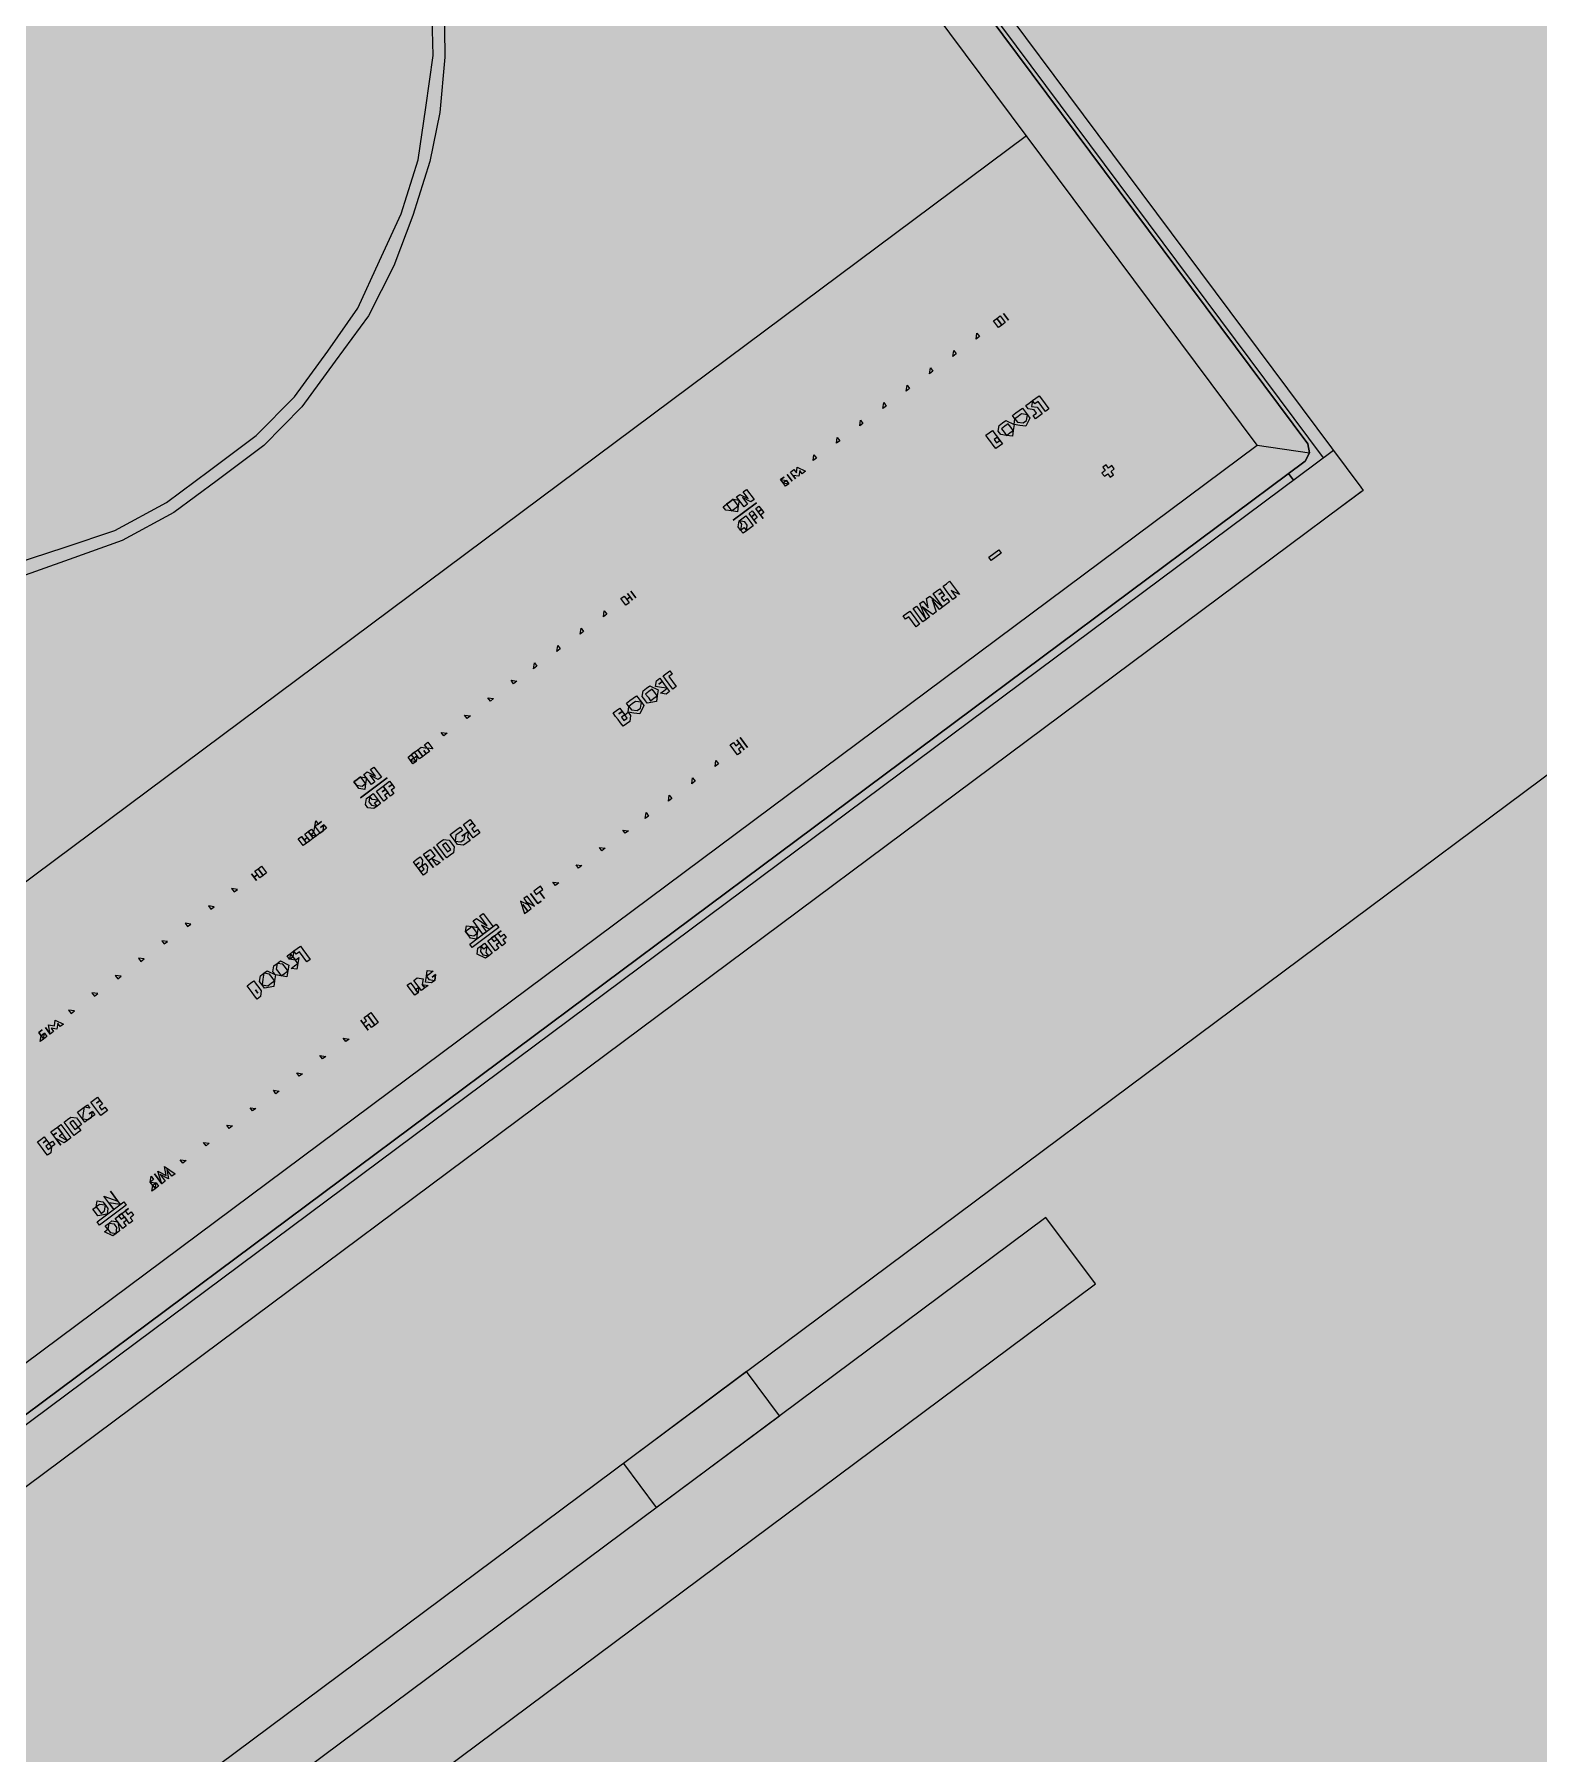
# Model space of a CAD drawing. Header units: metres. Extents: x -466 to 1322, y -1072 to 50.
# Drawn here: x 818.2509 to 818.6146, y -192.7829 to -192.367 of the extents above; entities that cross this region are included whole.
import ezdxf

# ---------------------------------------------------------------- set-up
doc = ezdxf.new("R2010")
doc.units = ezdxf.units.M
doc.layers.add('A - MURO BAJO', color=2, linetype='Continuous', lineweight=0)
doc.layers.add('A-Furn-Ktch', color=122, linetype='Continuous', lineweight=5)
doc.layers.add('Hatch Interior', color=7, linetype='Continuous', lineweight=0, true_color=0xaf6350)

msp = doc.modelspace()

# ---------------------------------------------------------------- hatches: boundary and pattern name
at = {"layer": 'Hatch Interior', "transparency": 33554687}
h = msp.add_hatch(color=256, dxfattribs=at)
h.dxf.hatch_style = 1
h.paths.add_polyline_path([(812.59674, -195.91077), (820.81717, -189.78354), (825.53837, -196.1176), (824.79686, -196.67029), (848.36899, -208.06634), (845.31123, -214.389), (840.99092, -212.29961), (840.68616, -212.92978), (836.45476, -210.88409), (836.75944, -210.25388), (820.73869, -202.48348), (819.79106, -201.21263), (821.39458, -200.01693), (819.33279, -197.25079), (815.6446, -199.99984)])

# ---------------------------------------------------------------- linework, layer by layer
at = {"layer": 'A - MURO BAJO', "ltscale": 0.05}
msp.add_lwpolyline([(821.19467, -190.62466), (816.98314, -193.76379), (816.56481, -193.20255)], dxfattribs=at)
at = {"layer": 'A-Furn-Ktch'}
for points in [[(818.56263, -192.46946), (818.25857, -192.06153)], [(818.26098, -192.05973), (818.57164, -192.47651)], [(818.26076, -192.06615), (818.55882, -192.46604)], [(818.55882, -192.46604), (818.26076, -192.06615)], [(818.54658, -192.46641), (818.25691, -192.07778)], [(818.34667, -192.33254), (818.34904, -192.34579), (818.35001, -192.35884), (818.35017, -192.37249), (818.34893, -192.38594), (818.34648, -192.39777), (818.34243, -192.41081), (818.33777, -192.42304), (818.33172, -192.43506)], [(818.24624, -192.49502), (818.25829, -192.49104), (818.27034, -192.48706), (818.28281, -192.48027), (818.29327, -192.47248), (818.30454, -192.46408), (818.3138, -192.45467), (818.32185, -192.44366), (818.32911, -192.43324), (818.33437, -192.42182), (818.33962, -192.4104), (818.34367, -192.39736), (818.34552, -192.38472), (818.34736, -192.37208), (818.34699, -192.35984)], [(818.4908, -192.39158), (818.20115, -192.60748)], [(818.33172, -192.43506), (818.32366, -192.44608), (818.3156, -192.45709), (818.30634, -192.46649), (818.29507, -192.47489)], [(818.48284, -192.43631), (818.48365, -192.43571)], [(818.48404, -192.43792), (818.48284, -192.43631)], [(818.48365, -192.43571), (818.48445, -192.43511)], [(818.48365, -192.43571), (818.48425, -192.43652)], [(818.48425, -192.43652), (818.48365, -192.43571)], [(818.48485, -192.43732), (818.48425, -192.43652)], [(818.48425, -192.43652), (818.48485, -192.43732)], [(818.48445, -192.43511), (818.48565, -192.43672)], [(818.48646, -192.43612), (818.48526, -192.43451)], [(818.48526, -192.43451), (818.48646, -192.43612)], [(818.47942, -192.44012), (818.47862, -192.44072), (818.47882, -192.43931), (818.47942, -192.44012)], [(818.48485, -192.43732), (818.48404, -192.43792)], [(818.48565, -192.43672), (818.48485, -192.43732)], [(818.47299, -192.44491), (818.47319, -192.44351), (818.47379, -192.44431), (818.47299, -192.44491)], [(818.46736, -192.44911), (818.46756, -192.4477), (818.46816, -192.44851), (818.46736, -192.44911)], [(818.46253, -192.45271), (818.46172, -192.45331), (818.46193, -192.4519), (818.46253, -192.45271)], [(818.45689, -192.45691), (818.45609, -192.45751), (818.45629, -192.4561), (818.45689, -192.45691)], [(818.4882, -192.4586), (818.48981, -192.45741)], [(818.48981, -192.45741), (818.49101, -192.45902), (818.49161, -192.45982)], [(818.49061, -192.45681), (818.49142, -192.45621)], [(818.49121, -192.45761), (818.49061, -192.45681)], [(818.49142, -192.45621), (818.49222, -192.45561)], [(818.49222, -192.45561), (818.49202, -192.45701)], [(818.49202, -192.45701), (818.49342, -192.45721)], [(818.49222, -192.45561), (818.49383, -192.45441)], [(818.49282, -192.45641), (818.49222, -192.45561)], [(818.49363, -192.45581), (818.49282, -192.45641)], [(818.49342, -192.45721), (818.49462, -192.45883)], [(818.49543, -192.45822), (818.49363, -192.45581)], [(818.49383, -192.45441), (818.49443, -192.45521)], [(818.49443, -192.45521), (818.49623, -192.45762)], [(818.45126, -192.46111), (818.45046, -192.46171), (818.45066, -192.4603), (818.45126, -192.46111)], [(818.48418, -192.46161), (818.48498, -192.461)], [(818.48498, -192.461), (818.48579, -192.4604)], [(818.48638, -192.46121), (818.48558, -192.46181)], [(818.48579, -192.4604), (818.48779, -192.46141), (818.48759, -192.46282)], [(818.48759, -192.46282), (818.48698, -192.46201), (818.48638, -192.46121)], [(818.4874, -192.4592), (818.4882, -192.4586)], [(818.488, -192.46001), (818.4874, -192.4592)], [(818.4892, -192.46162), (818.48779, -192.46141), (818.488, -192.46001)], [(818.4888, -192.45941), (818.488, -192.46001)], [(818.488, -192.46001), (818.4886, -192.46081), (818.49, -192.46102)], [(818.4896, -192.45881), (818.4888, -192.45941)], [(818.49161, -192.45982), (818.4906, -192.46182), (818.4892, -192.46162)], [(818.4908, -192.46042), (818.49101, -192.45902), (818.4896, -192.45881)], [(818.49, -192.46102), (818.4908, -192.46042)], [(818.49262, -192.45781), (818.49121, -192.45761)], [(818.49241, -192.45922), (818.49322, -192.45862)], [(818.49301, -192.46003), (818.49241, -192.45922)], [(818.49322, -192.45862), (818.49262, -192.45781)], [(818.49462, -192.45883), (818.49301, -192.46003)], [(818.49623, -192.45762), (818.49543, -192.45822)], [(818.44563, -192.4653), (818.44482, -192.4659), (818.44503, -192.4645), (818.44563, -192.4653)], [(818.48096, -192.464), (818.48176, -192.46341)], [(818.48336, -192.46722), (818.48276, -192.46641), (818.48216, -192.46561), (818.48156, -192.4648), (818.48096, -192.464)], [(818.48176, -192.46341), (818.48257, -192.46281)], [(818.48257, -192.46281), (818.48316, -192.46361)], [(818.48376, -192.46441), (818.48296, -192.46501)], [(818.48296, -192.46501), (818.48356, -192.46582)], [(818.48316, -192.46361), (818.48376, -192.46441)], [(818.48356, -192.46582), (818.48436, -192.46522)], [(818.48376, -192.46441), (818.48436, -192.46522)], [(818.48436, -192.46522), (818.48376, -192.46441)], [(818.48397, -192.46301), (818.48418, -192.46161)], [(818.48597, -192.46402), (818.48457, -192.46381), (818.48397, -192.46301)], [(818.48436, -192.46522), (818.48496, -192.46602)], [(818.48558, -192.46181), (818.48477, -192.46241)], [(818.48477, -192.46241), (818.48537, -192.46321), (818.48597, -192.46402)], [(818.48759, -192.46282), (818.48738, -192.46422), (818.48597, -192.46402)], [(818.48597, -192.46402), (818.48678, -192.46342), (818.48759, -192.46282)], [(818.56504, -192.46766), (817.83446, -193.01222)], [(817.83692, -192.99536), (818.54658, -192.46641)], [(818.43919, -192.4701), (818.4394, -192.4687), (818.44, -192.4695), (818.43919, -192.4701)], [(818.48416, -192.46662), (818.48336, -192.46722)], [(818.48496, -192.46602), (818.48416, -192.46662)], [(818.54658, -192.46641), (818.55922, -192.46825)], [(818.55882, -192.46604), (818.55922, -192.46825), (818.55821, -192.47025)], [(818.55821, -192.47025), (818.55922, -192.46825), (818.55882, -192.46604)], [(818.55821, -192.47025), (817.83728, -193.00761)], [(817.83728, -193.00761), (818.55821, -192.47025)], [(818.43296, -192.47349), (818.43416, -192.4751)], [(818.43416, -192.4751), (818.43296, -192.47349)], [(818.43377, -192.47289), (818.43457, -192.47229)], [(818.43497, -192.4745), (818.43377, -192.47289)], [(818.43577, -192.4739), (818.43437, -192.4737)], [(818.43437, -192.4737), (818.43497, -192.4745)], [(818.43457, -192.47229), (818.43517, -192.4731)], [(818.43517, -192.4731), (818.43538, -192.47169)], [(818.43538, -192.47169), (818.43738, -192.47271)], [(818.43598, -192.4725), (818.43577, -192.4739)], [(818.43658, -192.4733), (818.43598, -192.4725)], [(818.43738, -192.47271), (818.43658, -192.4733)], [(818.50983, -192.47252), (818.50903, -192.47312)], [(818.50903, -192.47312), (818.50963, -192.47392)], [(818.51004, -192.47111), (818.50923, -192.47171)], [(818.50923, -192.47171), (818.50983, -192.47252)], [(818.50963, -192.47392), (818.51043, -192.47333)], [(818.51064, -192.47192), (818.51004, -192.47111)], [(818.51043, -192.47333), (818.51103, -192.47413)], [(818.51144, -192.47132), (818.51064, -192.47192)], [(818.51103, -192.47413), (818.51183, -192.47353)], [(818.51124, -192.47273), (818.51204, -192.47213)], [(818.51183, -192.47353), (818.51124, -192.47273)], [(818.51204, -192.47213), (818.51144, -192.47132)], [(818.55419, -192.47325), (818.55539, -192.47486)], [(818.55539, -192.47486), (818.55419, -192.47325)], [(818.57143, -192.47792), (817.84166, -193.02187)], [(818.29507, -192.47489), (818.28461, -192.48269), (818.27215, -192.48948), (818.25929, -192.49405), (818.24643, -192.49863)], [(818.42231, -192.47768), (818.42311, -192.47708)], [(818.42351, -192.47929), (818.42231, -192.47768)], [(818.42311, -192.47708), (818.42491, -192.47949)], [(818.43216, -192.47409), (818.43135, -192.47469)], [(818.43135, -192.47469), (818.43216, -192.47409)], [(818.43135, -192.47469), (818.43276, -192.4749)], [(818.43195, -192.4755), (818.43135, -192.47469)], [(818.43276, -192.4749), (818.43195, -192.4755)], [(818.43255, -192.4763), (818.43195, -192.4755)], [(818.43195, -192.4755), (818.43335, -192.4757)], [(818.43335, -192.4757), (818.43255, -192.4763)], [(818.43276, -192.4749), (818.43335, -192.4757)], [(818.43335, -192.4757), (818.43276, -192.4749)], [(818.57224, -192.47732), (818.56419, -192.48332)], [(818.57164, -192.47651), (818.57224, -192.47732), (818.57143, -192.47792)], [(818.41748, -192.48127), (818.41829, -192.48067)], [(818.41949, -192.48228), (818.41808, -192.48208), (818.41748, -192.48127)], [(818.41829, -192.48067), (818.41909, -192.48007)], [(818.41909, -192.48007), (818.41829, -192.48067)], [(818.41829, -192.48067), (818.41889, -192.48148), (818.41949, -192.48228)], [(818.41909, -192.48007), (818.4199, -192.47947)], [(818.4199, -192.47947), (818.41909, -192.48007)], [(818.4211, -192.48108), (818.42089, -192.48249), (818.41949, -192.48228)], [(818.41949, -192.48228), (818.42029, -192.48168), (818.4211, -192.48108)], [(818.42551, -192.4803), (818.41988, -192.48449)], [(818.41988, -192.48449), (818.42551, -192.4803)], [(818.4199, -192.47947), (818.4213, -192.47968), (818.4211, -192.48108)], [(818.4211, -192.48108), (818.4205, -192.48028), (818.4199, -192.47947)], [(818.4207, -192.47888), (818.4215, -192.47828)], [(818.4225, -192.48129), (818.4207, -192.47888)], [(818.4215, -192.47828), (818.42351, -192.47929)], [(818.42411, -192.48009), (818.4221, -192.47908)], [(818.4221, -192.47908), (818.4233, -192.48069)], [(818.4233, -192.48069), (818.4225, -192.48129)], [(818.4237, -192.4829), (818.4245, -192.4823)], [(818.42491, -192.47949), (818.42411, -192.48009)], [(818.4245, -192.4823), (818.4251, -192.48311)], [(818.42531, -192.4817), (818.42611, -192.4811)], [(818.42711, -192.48412), (818.42531, -192.4817)], [(818.42671, -192.48191), (818.42591, -192.48251)], [(818.42591, -192.48251), (818.42671, -192.48191)], [(818.42611, -192.4811), (818.42671, -192.48191)], [(818.42671, -192.48191), (818.42731, -192.48271)], [(818.42108, -192.4861), (818.42129, -192.4847)], [(818.42228, -192.48771), (818.42168, -192.48691), (818.42108, -192.4861)], [(818.42129, -192.4847), (818.4229, -192.4835)], [(818.42129, -192.4847), (818.42189, -192.4855)], [(818.42269, -192.4849), (818.42129, -192.4847)], [(818.42189, -192.4855), (818.42168, -192.48691), (818.42249, -192.48631)], [(818.4229, -192.4835), (818.4241, -192.48511), (818.4247, -192.48591), (818.42309, -192.48711), (818.42228, -192.48771)], [(818.42249, -192.48631), (818.42309, -192.48711), (818.42329, -192.48571), (818.42269, -192.4849)], [(818.4255, -192.48532), (818.4237, -192.4829)], [(818.4251, -192.48311), (818.4243, -192.48371)], [(818.4243, -192.48371), (818.4251, -192.48311)], [(818.4257, -192.48391), (818.4249, -192.48451)], [(818.4249, -192.48451), (818.4255, -192.48532)], [(818.4251, -192.48311), (818.4257, -192.48391)], [(818.42731, -192.48271), (818.42651, -192.48331)], [(818.42651, -192.48331), (818.42711, -192.48412)], [(818.48168, -192.49351), (818.48408, -192.49171)], [(818.48228, -192.49431), (818.48168, -192.49351)], [(818.48469, -192.49252), (818.48228, -192.49431)], [(818.48408, -192.49171), (818.48469, -192.49252)], [(818.39273, -192.50348), (818.39354, -192.50288)], [(818.39354, -192.50288), (818.39414, -192.50369)], [(818.39414, -192.50369), (818.39494, -192.50309)], [(818.39494, -192.50309), (818.39414, -192.50369)], [(818.39494, -192.50309), (818.39434, -192.50228)], [(818.39434, -192.50228), (818.39554, -192.50389)], [(818.39554, -192.50389), (818.39494, -192.50309)], [(818.39635, -192.50329), (818.39515, -192.50168)], [(818.39515, -192.50168), (818.39635, -192.50329)], [(818.46659, -192.5035), (818.4674, -192.5029)], [(818.4674, -192.5029), (818.4706, -192.50552)], [(818.4682, -192.5023), (818.46981, -192.5011)], [(818.4706, -192.50552), (818.4682, -192.5023)], [(818.47041, -192.50191), (818.4696, -192.50251)], [(818.4696, -192.50251), (818.47041, -192.50191)], [(818.46981, -192.5011), (818.47041, -192.50191)], [(818.47101, -192.50271), (818.4702, -192.50331)], [(818.47041, -192.50191), (818.47101, -192.50271)], [(818.47061, -192.5005), (818.47142, -192.4999)], [(818.47301, -192.50372), (818.47241, -192.50291), (818.47181, -192.50211), (818.47061, -192.5005)], [(818.47142, -192.4999), (818.47222, -192.4993)], [(818.47222, -192.4993), (818.47342, -192.50091)], [(818.47462, -192.50252), (818.47262, -192.50151)], [(818.47262, -192.50151), (818.47382, -192.50312)], [(818.47382, -192.50312), (818.47301, -192.50372)], [(818.47342, -192.50091), (818.47462, -192.50252)], [(818.3893, -192.50729), (818.38851, -192.50788), (818.3887, -192.50648), (818.3893, -192.50729)], [(818.39393, -192.50509), (818.39273, -192.50348)], [(818.39474, -192.50449), (818.39393, -192.50509)], [(818.39414, -192.50369), (818.39474, -192.50449)], [(818.46096, -192.50769), (818.46256, -192.5065)], [(818.46256, -192.5065), (818.46316, -192.5073)], [(818.46316, -192.5073), (818.46496, -192.50972)], [(818.46337, -192.5059), (818.46417, -192.5053)], [(818.46577, -192.50912), (818.46337, -192.5059)], [(818.46417, -192.5053), (818.46657, -192.50852)], [(818.46498, -192.5047), (818.46579, -192.5041)], [(818.46657, -192.50852), (818.46498, -192.5047)], [(818.46818, -192.50732), (818.46558, -192.5055)], [(818.46558, -192.5055), (818.46738, -192.50792)], [(818.46579, -192.5041), (818.46699, -192.50571)], [(818.46699, -192.50571), (818.46659, -192.5035)], [(818.46979, -192.50612), (818.468, -192.5037)], [(818.468, -192.5037), (818.46899, -192.50672)], [(818.46899, -192.50672), (818.46818, -192.50732)], [(818.4706, -192.50552), (818.46979, -192.50612)], [(818.4702, -192.50331), (818.4708, -192.50411)], [(818.4722, -192.50432), (818.4706, -192.50552)], [(818.4708, -192.50411), (818.4716, -192.50351)], [(818.4716, -192.50351), (818.4722, -192.50432)], [(818.38287, -192.51209), (818.38307, -192.51068), (818.38367, -192.51148), (818.38287, -192.51209)], [(818.46156, -192.5085), (818.46096, -192.50769)], [(818.46237, -192.5079), (818.46156, -192.5085)], [(818.46416, -192.51031), (818.46237, -192.5079)], [(818.46496, -192.50972), (818.46416, -192.51031)], [(818.46657, -192.50852), (818.46577, -192.50912)], [(818.46738, -192.50792), (818.46657, -192.50852)], [(818.37724, -192.51628), (818.37744, -192.51488), (818.37804, -192.51568), (818.37724, -192.51628)], [(818.37241, -192.51988), (818.37161, -192.52048), (818.37181, -192.51907), (818.37241, -192.51988)], [(818.36678, -192.52408), (818.36618, -192.52327), (818.36759, -192.52348), (818.36678, -192.52408)], [(818.4025, -192.52499), (818.4011, -192.52478), (818.4013, -192.52338)], [(818.4013, -192.52338), (818.4021, -192.52278)], [(818.4027, -192.52358), (818.4019, -192.52418)], [(818.4019, -192.52418), (818.4027, -192.52358)], [(818.4021, -192.52278), (818.4027, -192.52358)], [(818.4027, -192.52358), (818.4033, -192.52439)], [(818.40291, -192.52218), (818.40452, -192.52098)], [(818.40351, -192.52298), (818.40291, -192.52218)], [(818.40531, -192.5254), (818.40351, -192.52298)], [(818.40512, -192.52178), (818.40431, -192.52238)], [(818.40431, -192.52238), (818.40611, -192.5248)], [(818.40452, -192.52098), (818.40512, -192.52178)], [(818.36115, -192.52827), (818.36055, -192.52747), (818.36195, -192.52767), (818.36115, -192.52827)], [(818.39486, -192.52818), (818.39647, -192.52698)], [(818.39647, -192.52698), (818.39767, -192.52858), (818.39827, -192.52939)], [(818.39788, -192.52718), (818.39808, -192.52578)], [(818.39908, -192.52879), (818.39848, -192.52798), (818.39788, -192.52718)], [(818.39808, -192.52578), (818.39889, -192.52517)], [(818.39949, -192.52598), (818.39868, -192.52658)], [(818.39868, -192.52658), (818.39928, -192.52738), (818.39988, -192.52819)], [(818.39889, -192.52517), (818.39969, -192.52457)], [(818.40149, -192.52699), (818.40129, -192.52839), (818.39908, -192.52879)], [(818.40029, -192.52538), (818.39949, -192.52598)], [(818.39969, -192.52457), (818.4017, -192.52558), (818.40149, -192.52699)], [(818.39988, -192.52819), (818.40069, -192.52759), (818.40149, -192.52699)], [(818.40149, -192.52699), (818.40089, -192.52618), (818.40029, -192.52538)], [(818.4023, -192.52639), (818.4031, -192.52579)], [(818.4037, -192.5266), (818.4023, -192.52639)], [(818.4039, -192.52519), (818.4025, -192.52499)], [(818.4031, -192.52579), (818.4039, -192.52519)], [(818.4033, -192.52439), (818.4045, -192.526)], [(818.4045, -192.526), (818.4037, -192.5266)], [(818.40611, -192.5248), (818.40531, -192.5254)], [(818.35552, -192.53247), (818.35492, -192.53167), (818.35632, -192.53188), (818.35552, -192.53247)], [(818.39084, -192.53117), (818.39165, -192.53057)], [(818.39324, -192.53439), (818.39264, -192.53359), (818.39204, -192.53278), (818.39144, -192.53198), (818.39084, -192.53117)], [(818.39165, -192.53057), (818.39245, -192.52997)], [(818.39225, -192.53137), (818.39305, -192.53077)], [(818.39305, -192.53077), (818.39225, -192.53137)], [(818.39245, -192.52997), (818.39305, -192.53077)], [(818.39365, -192.53158), (818.39285, -192.53218)], [(818.39285, -192.53218), (818.39345, -192.53299)], [(818.39305, -192.53077), (818.39365, -192.53158)], [(818.39365, -192.53158), (818.39446, -192.53098), (818.39506, -192.53179)], [(818.39425, -192.53239), (818.39365, -192.53158)], [(818.39406, -192.52877), (818.39486, -192.52818)], [(818.39466, -192.52957), (818.39406, -192.52877)], [(818.39586, -192.53118), (818.39446, -192.53098), (818.39466, -192.52957)], [(818.39546, -192.52898), (818.39466, -192.52957)], [(818.39466, -192.52957), (818.39526, -192.53038), (818.39666, -192.53059)], [(818.39506, -192.53179), (818.39485, -192.53319)], [(818.39627, -192.52838), (818.39546, -192.52898)], [(818.39827, -192.52939), (818.39726, -192.53139), (818.39586, -192.53118)], [(818.39747, -192.52999), (818.39767, -192.52858), (818.39627, -192.52838)], [(818.39666, -192.53059), (818.39747, -192.52999)], [(818.34988, -192.53667), (818.34928, -192.53587), (818.35069, -192.53607), (818.34988, -192.53667)], [(818.39485, -192.53319), (818.39324, -192.53439)], [(818.39345, -192.53299), (818.39425, -192.53239)], [(818.34284, -192.54067), (818.34365, -192.54007)], [(818.34365, -192.54007), (818.34445, -192.53947)], [(818.34485, -192.54167), (818.34365, -192.54007)], [(818.34365, -192.54007), (818.34485, -192.54167)], [(818.34445, -192.53947), (818.34586, -192.53967)], [(818.34565, -192.54107), (818.34505, -192.54027)], [(818.34505, -192.54027), (818.34565, -192.54107)], [(818.34526, -192.53886), (818.34606, -192.53826)], [(818.34586, -192.53967), (818.34526, -192.53886)], [(818.34646, -192.54047), (818.34565, -192.54107)], [(818.34726, -192.53987), (818.34586, -192.53967)], [(818.34586, -192.53967), (818.34646, -192.54047)], [(818.34606, -192.53826), (818.34726, -192.53987)], [(818.41912, -192.53888), (818.41992, -192.53828)], [(818.42092, -192.54129), (818.41912, -192.53888)], [(818.41992, -192.53828), (818.42052, -192.53909)], [(818.42052, -192.53909), (818.42133, -192.53849)], [(818.42133, -192.53849), (818.42073, -192.53768)], [(818.42073, -192.53768), (818.42253, -192.54009)], [(818.42193, -192.53929), (818.42112, -192.53989)], [(818.42112, -192.53989), (818.42172, -192.54069)], [(818.42333, -192.53949), (818.42153, -192.53708)], [(818.42153, -192.53708), (818.42333, -192.53949)], [(818.42253, -192.54009), (818.42193, -192.53929)], [(818.3322, -192.54484), (818.333, -192.54424)], [(818.333, -192.54424), (818.3348, -192.54666)], [(818.34184, -192.54267), (818.34124, -192.54186), (818.34204, -192.54127)], [(818.34264, -192.54207), (818.34184, -192.54267)], [(818.34244, -192.54347), (818.34184, -192.54267)], [(818.34184, -192.54267), (818.34324, -192.54287)], [(818.34284, -192.54067), (818.34204, -192.54127)], [(818.34204, -192.54127), (818.34284, -192.54067)], [(818.34204, -192.54127), (818.34264, -192.54207)], [(818.34324, -192.54287), (818.34244, -192.54347)], [(818.34264, -192.54207), (818.34344, -192.54147)], [(818.34324, -192.54287), (818.34264, -192.54207)], [(818.34404, -192.54227), (818.34284, -192.54067)], [(818.34344, -192.54147), (818.34324, -192.54287)], [(818.34485, -192.54167), (818.34404, -192.54227)], [(818.34565, -192.54107), (818.34485, -192.54167)], [(818.41629, -192.54349), (818.41549, -192.54409), (818.41569, -192.54269), (818.41629, -192.54349)], [(818.42172, -192.54069), (818.42092, -192.54129)], [(818.32817, -192.54784), (818.32897, -192.54724)], [(818.32897, -192.54724), (818.32817, -192.54784)], [(818.32937, -192.54946), (818.32877, -192.54865), (818.32817, -192.54784)], [(818.32817, -192.54784), (818.32877, -192.54865), (818.33017, -192.54886)], [(818.32897, -192.54724), (818.32978, -192.54664)], [(818.32978, -192.54664), (818.32897, -192.54724)], [(818.33098, -192.54825), (818.33078, -192.54966), (818.32937, -192.54946)], [(818.3362, -192.54687), (818.32976, -192.55167)], [(818.32976, -192.55167), (818.3362, -192.54687)], [(818.32978, -192.54664), (818.33119, -192.54685), (818.33098, -192.54825)], [(818.33017, -192.54886), (818.33098, -192.54825), (818.33038, -192.54745), (818.32978, -192.54664)], [(818.33058, -192.54604), (818.33139, -192.54544)], [(818.33239, -192.54846), (818.33058, -192.54604)], [(818.33139, -192.54544), (818.3334, -192.54645)], [(818.334, -192.54726), (818.33199, -192.54625)], [(818.33199, -192.54625), (818.33319, -192.54786)], [(818.3334, -192.54645), (818.3322, -192.54484)], [(818.33319, -192.54786), (818.33239, -192.54846)], [(818.33358, -192.55007), (818.33519, -192.54887)], [(818.3348, -192.54666), (818.334, -192.54726)], [(818.33519, -192.54887), (818.3368, -192.54767)], [(818.33519, -192.54887), (818.3358, -192.54967)], [(818.337, -192.55128), (818.33519, -192.54887)], [(818.3374, -192.54848), (818.3366, -192.54907)], [(818.3366, -192.54907), (818.3374, -192.54848)], [(818.3368, -192.54767), (818.3374, -192.54848)], [(818.3374, -192.54848), (818.338, -192.54928)], [(818.40986, -192.54829), (818.41006, -192.54689), (818.41066, -192.54769), (818.40986, -192.54829)], [(818.33096, -192.55327), (818.33117, -192.55187)], [(818.33117, -192.55187), (818.33197, -192.55127)], [(818.33197, -192.55127), (818.33177, -192.55267)], [(818.33177, -192.55267), (818.33237, -192.55348)], [(818.33197, -192.55127), (818.33278, -192.55067)], [(818.33257, -192.55207), (818.33197, -192.55127)], [(818.33237, -192.55348), (818.33377, -192.55368), (818.33317, -192.55288)], [(818.33317, -192.55288), (818.33398, -192.55228), (818.33257, -192.55207)], [(818.33278, -192.55067), (818.33398, -192.55228), (818.33458, -192.55308)], [(818.33458, -192.55308), (818.33377, -192.55368), (818.33297, -192.55428)], [(818.33539, -192.55248), (818.33358, -192.55007)], [(818.3358, -192.54967), (818.33499, -192.55027)], [(818.33499, -192.55027), (818.3358, -192.54967)], [(818.33619, -192.55188), (818.33539, -192.55248)], [(818.3364, -192.55048), (818.33559, -192.55108)], [(818.33559, -192.55108), (818.33619, -192.55188)], [(818.3358, -192.54967), (818.3364, -192.55048)], [(818.3378, -192.55068), (818.337, -192.55128)], [(818.338, -192.54928), (818.3372, -192.54988)], [(818.3372, -192.54988), (818.3378, -192.55068)], [(818.40422, -192.55249), (818.40443, -192.55108), (818.40503, -192.55189), (818.40422, -192.55249)], [(818.31871, -192.55866), (818.31891, -192.55725), (818.31951, -192.55806)], [(818.33297, -192.55428), (818.33156, -192.55408), (818.33096, -192.55327)], [(818.35463, -192.55816), (818.35624, -192.55696)], [(818.35624, -192.55696), (818.35684, -192.55776)], [(818.3994, -192.55609), (818.39859, -192.55669), (818.3988, -192.55528), (818.3994, -192.55609)], [(818.31469, -192.56165), (818.31549, -192.56106)], [(818.31549, -192.56106), (818.31609, -192.56186)], [(818.31549, -192.56106), (818.31609, -192.56186)], [(818.31609, -192.56186), (818.31549, -192.56106)], [(818.31609, -192.56186), (818.31689, -192.56126)], [(818.31629, -192.56046), (818.3171, -192.55986)], [(818.31749, -192.56206), (818.31629, -192.56046)], [(818.31689, -192.56126), (818.31749, -192.56206)], [(818.3171, -192.55986), (818.3179, -192.55926)], [(818.3177, -192.56066), (818.3171, -192.55986)], [(818.3171, -192.55986), (818.3177, -192.56066)], [(818.3179, -192.55926), (818.3185, -192.56006), (818.3177, -192.56066)], [(818.3177, -192.56066), (818.3191, -192.56086)], [(818.31829, -192.56146), (818.3177, -192.56066)], [(818.3177, -192.56066), (818.31829, -192.56146)], [(818.3191, -192.56086), (818.31829, -192.56146)], [(818.3191, -192.56086), (818.3185, -192.56006), (818.31871, -192.55866)], [(818.32032, -192.55745), (818.31951, -192.55806), (818.31871, -192.55866)], [(818.31871, -192.55866), (818.31931, -192.55946), (818.31991, -192.56026)], [(818.31991, -192.56026), (818.3191, -192.56086)], [(818.31951, -192.55806), (818.32032, -192.55745)], [(818.31991, -192.56026), (818.32071, -192.55966)], [(818.32071, -192.55966), (818.31991, -192.56026)], [(818.32092, -192.55826), (818.32011, -192.55886)], [(818.32011, -192.55886), (818.32092, -192.55826)], [(818.32071, -192.55966), (818.32092, -192.55826)], [(818.32152, -192.55906), (818.32071, -192.55966)], [(818.32092, -192.55826), (818.32152, -192.55906)], [(818.35142, -192.56056), (818.35303, -192.55936), (818.35383, -192.55876)], [(818.35322, -192.56297), (818.35262, -192.56217), (818.35142, -192.56056)], [(818.35282, -192.56076), (818.35262, -192.56217), (818.35402, -192.56237)], [(818.35443, -192.55956), (818.35363, -192.56016), (818.35282, -192.56076)], [(818.35383, -192.55876), (818.35443, -192.55956)], [(818.35423, -192.56097), (818.35583, -192.55977)], [(818.35503, -192.56037), (818.35423, -192.56097)], [(818.35703, -192.56138), (818.35463, -192.55816)], [(818.35483, -192.56177), (818.35503, -192.56037)], [(818.35583, -192.55977), (818.35563, -192.56117)], [(818.35563, -192.56117), (818.35623, -192.56198)], [(818.35684, -192.55776), (818.35604, -192.55836)], [(818.35604, -192.55836), (818.35684, -192.55776)], [(818.35744, -192.55857), (818.35664, -192.55917)], [(818.35664, -192.55917), (818.35724, -192.55998)], [(818.35684, -192.55776), (818.35744, -192.55857)], [(818.35864, -192.56018), (818.35703, -192.56138)], [(818.35724, -192.55998), (818.35804, -192.55938)], [(818.35804, -192.55938), (818.35864, -192.56018)], [(818.39377, -192.56028), (818.39317, -192.55948), (818.39457, -192.55968), (818.39377, -192.56028)], [(818.31589, -192.56326), (818.31469, -192.56165)], [(818.31668, -192.56266), (818.31589, -192.56326)], [(818.31609, -192.56186), (818.31668, -192.56266)], [(818.31668, -192.56266), (818.31609, -192.56186)], [(818.31749, -192.56206), (818.31668, -192.56266)], [(818.31829, -192.56146), (818.31749, -192.56206)], [(818.34498, -192.56536), (818.34579, -192.56476)], [(818.34738, -192.56858), (818.34678, -192.56777), (818.34618, -192.56696), (818.34558, -192.56616), (818.34498, -192.56536)], [(818.34558, -192.56616), (818.34638, -192.56556)], [(818.34638, -192.56556), (818.34558, -192.56616)], [(818.34579, -192.56476), (818.34659, -192.56416)], [(818.34659, -192.56416), (818.34779, -192.56576)], [(818.3474, -192.56356), (818.3498, -192.56677)], [(818.3498, -192.56677), (818.3474, -192.56356)], [(818.3482, -192.56296), (818.349, -192.56236)], [(818.35059, -192.56618), (818.34999, -192.56537), (818.34939, -192.56457), (818.34879, -192.56376), (818.3482, -192.56296)], [(818.349, -192.56236), (818.34981, -192.56176)], [(818.3504, -192.56256), (818.3496, -192.56316)], [(818.3496, -192.56316), (818.3508, -192.56477)], [(818.34981, -192.56176), (818.35121, -192.56196)], [(818.3516, -192.56417), (818.351, -192.56337), (818.3504, -192.56256)], [(818.3508, -192.56477), (818.3516, -192.56417)], [(818.35121, -192.56196), (818.35241, -192.56357)], [(818.3522, -192.56498), (818.3514, -192.56558)], [(818.35241, -192.56357), (818.3522, -192.56498)], [(818.35462, -192.56318), (818.35322, -192.56297)], [(818.35402, -192.56237), (818.35483, -192.56177)], [(818.35623, -192.56198), (818.35462, -192.56318)], [(818.38814, -192.56448), (818.38754, -192.56368), (818.38894, -192.56388), (818.38814, -192.56448)], [(818.30422, -192.56945), (818.30503, -192.56885)], [(818.30482, -192.57026), (818.30422, -192.56945)], [(818.30503, -192.56885), (818.30583, -192.56825)], [(818.30623, -192.57046), (818.30503, -192.56885)], [(818.30503, -192.56885), (818.30623, -192.57046)], [(818.30583, -192.56825), (818.30703, -192.56986)], [(818.34256, -192.56716), (818.34337, -192.56656)], [(818.34496, -192.57038), (818.34436, -192.56957), (818.34376, -192.56877), (818.34316, -192.56796), (818.34256, -192.56716)], [(818.34316, -192.56796), (818.34397, -192.56736)], [(818.34397, -192.56736), (818.34316, -192.56796)], [(818.34337, -192.56656), (818.34417, -192.56596)], [(818.34517, -192.56897), (818.34457, -192.56817), (818.34376, -192.56877)], [(818.34376, -192.56877), (818.34436, -192.56957)], [(818.34417, -192.56596), (818.34477, -192.56676)], [(818.34436, -192.56957), (818.34517, -192.56897)], [(818.34477, -192.56676), (818.34457, -192.56817)], [(818.34457, -192.56817), (818.34537, -192.56756)], [(818.34537, -192.56756), (818.34597, -192.56837)], [(818.34597, -192.56837), (818.34577, -192.56978)], [(818.34698, -192.56636), (818.34618, -192.56696)], [(818.34618, -192.56696), (818.34738, -192.56858)], [(818.34779, -192.56576), (818.34698, -192.56636)], [(818.34698, -192.56636), (818.34899, -192.56737)], [(818.34818, -192.56797), (818.34698, -192.56636)], [(818.34899, -192.56737), (818.34818, -192.56797)], [(818.3514, -192.56558), (818.35059, -192.56618)], [(818.3825, -192.56868), (818.3819, -192.56787), (818.3833, -192.56808), (818.3825, -192.56868)], [(818.29859, -192.57365), (818.29919, -192.57445), (818.3, -192.57385), (818.29859, -192.57365)], [(818.30462, -192.57166), (818.30342, -192.57005)], [(818.30342, -192.57005), (818.30402, -192.57086)], [(818.30402, -192.57086), (818.30482, -192.57026)], [(818.30482, -192.57026), (818.30402, -192.57086)], [(818.30402, -192.57086), (818.30462, -192.57166)], [(818.30542, -192.57106), (818.30482, -192.57026)], [(818.30623, -192.57046), (818.30542, -192.57106)], [(818.30703, -192.56986), (818.30623, -192.57046)], [(818.34577, -192.56978), (818.34496, -192.57038)], [(818.37687, -192.57288), (818.37627, -192.57207), (818.37767, -192.57228), (818.37687, -192.57288)], [(818.29296, -192.57785), (818.29356, -192.57865), (818.29437, -192.57805), (818.29296, -192.57785)], [(818.28733, -192.58204), (818.28793, -192.58285), (818.28873, -192.58225), (818.28733, -192.58204)], [(818.35697, -192.58145), (818.35778, -192.58085)], [(818.35937, -192.58467), (818.35697, -192.58145)], [(818.35778, -192.58085), (818.36038, -192.58266)], [(818.35859, -192.58025), (818.35939, -192.57965)], [(818.36038, -192.58266), (818.35859, -192.58025)], [(818.35939, -192.57965), (818.36179, -192.58287)], [(818.28169, -192.58625), (818.28229, -192.58705), (818.2831, -192.58645), (818.28169, -192.58625)], [(818.35516, -192.58405), (818.35536, -192.58265)], [(818.35596, -192.58345), (818.35516, -192.58405)], [(818.35636, -192.58566), (818.35576, -192.58486), (818.35516, -192.58405)], [(818.35516, -192.58405), (818.35576, -192.58486), (818.35716, -192.58506)], [(818.35536, -192.58265), (818.35677, -192.58285)], [(818.35677, -192.58285), (818.35596, -192.58345)], [(818.35615, -192.58707), (818.36259, -192.58227)], [(818.35797, -192.58446), (818.35776, -192.58587), (818.35636, -192.58566)], [(818.36319, -192.58308), (818.35675, -192.58787)], [(818.35677, -192.58285), (818.35817, -192.58306), (818.35797, -192.58446)], [(818.35716, -192.58506), (818.35797, -192.58446), (818.35737, -192.58366), (818.35677, -192.58285)], [(818.36098, -192.58347), (818.35898, -192.58246)], [(818.35898, -192.58246), (818.36018, -192.58407)], [(818.36018, -192.58407), (818.35937, -192.58467)], [(818.36057, -192.58627), (818.36218, -192.58507)], [(818.36237, -192.58869), (818.36057, -192.58627)], [(818.36179, -192.58287), (818.36098, -192.58347)], [(818.36218, -192.58507), (818.36138, -192.58567)], [(818.36138, -192.58567), (818.36198, -192.58648)], [(818.36198, -192.58648), (818.36278, -192.58588)], [(818.36218, -192.58507), (818.36379, -192.58388)], [(818.36398, -192.58749), (818.36218, -192.58507)], [(818.36259, -192.58227), (818.36319, -192.58308)], [(818.36278, -192.58588), (818.36338, -192.58668)], [(818.36379, -192.58388), (818.36299, -192.58447)], [(818.36299, -192.58447), (818.36359, -192.58528)], [(818.36359, -192.58528), (818.36439, -192.58468)], [(818.36499, -192.58549), (818.36419, -192.58608)], [(818.36419, -192.58608), (818.36479, -192.58689)], [(818.36439, -192.58468), (818.36499, -192.58549)], [(818.27606, -192.59044), (818.27666, -192.59125), (818.27747, -192.59065), (818.27606, -192.59044)], [(818.31199, -192.58995), (818.3128, -192.58935)], [(818.31259, -192.59075), (818.31199, -192.58995)], [(818.3134, -192.59015), (818.3128, -192.58935), (818.31259, -192.59075)], [(818.31259, -192.59075), (818.3134, -192.59015)], [(818.3128, -192.58935), (818.3136, -192.58874)], [(818.3136, -192.58874), (818.3134, -192.59015)], [(818.3134, -192.59015), (818.314, -192.59095)], [(818.3136, -192.58874), (818.31521, -192.58755)], [(818.3142, -192.58955), (818.3136, -192.58874)], [(818.314, -192.59095), (818.3148, -192.59035)], [(818.315, -192.58895), (818.3142, -192.58955)], [(818.3148, -192.59035), (818.3146, -192.59176)], [(818.3168, -192.59137), (818.315, -192.58895)], [(818.31521, -192.58755), (818.3158, -192.58835)], [(818.3158, -192.58835), (818.31761, -192.59077)], [(818.35675, -192.58787), (818.35615, -192.58707)], [(818.35795, -192.58948), (818.35816, -192.58808)], [(818.35996, -192.59049), (818.35795, -192.58948)], [(818.35816, -192.58808), (818.35896, -192.58747)], [(818.35896, -192.58747), (818.35876, -192.58888)], [(818.35876, -192.58888), (818.35936, -192.58969)], [(818.35896, -192.58747), (818.35977, -192.58687)], [(818.35956, -192.58828), (818.35896, -192.58747)], [(818.35936, -192.58969), (818.36076, -192.58989), (818.36016, -192.58909), (818.36037, -192.58768), (818.35956, -192.58828)], [(818.35977, -192.58687), (818.36037, -192.58768), (818.36157, -192.58929)], [(818.36157, -192.58929), (818.36076, -192.58989), (818.35996, -192.59049)], [(818.36318, -192.58809), (818.36237, -192.58869)], [(818.36338, -192.58668), (818.36258, -192.58728)], [(818.36258, -192.58728), (818.36318, -192.58809)], [(818.36479, -192.58689), (818.36398, -192.58749)], [(818.27043, -192.59464), (818.27103, -192.59545), (818.27184, -192.59485), (818.27043, -192.59464)], [(818.30556, -192.59474), (818.30636, -192.59414)], [(818.30636, -192.59414), (818.30615, -192.59555)], [(818.30636, -192.59414), (818.30717, -192.59354)], [(818.30776, -192.59434), (818.30636, -192.59414)], [(818.30717, -192.59354), (818.30916, -192.59455), (818.30896, -192.59596)], [(818.30896, -192.59596), (818.30836, -192.59515), (818.30776, -192.59434)], [(818.30856, -192.59375), (818.30877, -192.59235)], [(818.31057, -192.59476), (818.30916, -192.59455), (818.30856, -192.59375)], [(818.30877, -192.59235), (818.30958, -192.59175)], [(818.30958, -192.59175), (818.30937, -192.59315)], [(818.30937, -192.59315), (818.30997, -192.59395), (818.31057, -192.59476)], [(818.30958, -192.59175), (818.31038, -192.59115)], [(818.31098, -192.59195), (818.30958, -192.59175)], [(818.31038, -192.59115), (818.31238, -192.59215), (818.31218, -192.59356)], [(818.31218, -192.59356), (818.31197, -192.59496), (818.31057, -192.59476)], [(818.31057, -192.59476), (818.31137, -192.59416), (818.31218, -192.59356)], [(818.31218, -192.59356), (818.31158, -192.59275), (818.31098, -192.59195)], [(818.314, -192.59095), (818.31259, -192.59075)], [(818.31298, -192.59296), (818.31379, -192.59236)], [(818.31439, -192.59316), (818.31298, -192.59296)], [(818.31379, -192.59236), (818.3146, -192.59176)], [(818.3146, -192.59176), (818.314, -192.59095)], [(818.3146, -192.59176), (818.31439, -192.59316)], [(818.31761, -192.59077), (818.3168, -192.59137)], [(818.34569, -192.59486), (818.3459, -192.59346)], [(818.34731, -192.59366), (818.3465, -192.59426), (818.34569, -192.59486)], [(818.3459, -192.59346), (818.34731, -192.59366)], [(818.34791, -192.59447), (818.3471, -192.59507)], [(818.3471, -192.59507), (818.34791, -192.59447)], [(818.3477, -192.59587), (818.34791, -192.59447)], [(818.34791, -192.59447), (818.3477, -192.59587)], [(818.2648, -192.59884), (818.2654, -192.59964), (818.2662, -192.59904), (818.2648, -192.59884)], [(818.30233, -192.59714), (818.30314, -192.59654)], [(818.30473, -192.60036), (818.30413, -192.59956), (818.30353, -192.59875), (818.30233, -192.59714)], [(818.30314, -192.59654), (818.30394, -192.59594)], [(818.30394, -192.59594), (818.30454, -192.59675)], [(818.30434, -192.59815), (818.30494, -192.59896)], [(818.30494, -192.59896), (818.30434, -192.59815)], [(818.30454, -192.59675), (818.30514, -192.59755)], [(818.30514, -192.59755), (818.30574, -192.59836)], [(818.30535, -192.59615), (818.30556, -192.59474)], [(818.30655, -192.59776), (818.30595, -192.59695), (818.30535, -192.59615)], [(818.30574, -192.59836), (818.30554, -192.59976)], [(818.30615, -192.59555), (818.30595, -192.59695), (818.30735, -192.59716)], [(818.30896, -192.59596), (818.30876, -192.59736), (818.30655, -192.59776)], [(818.30735, -192.59716), (818.30816, -192.59656), (818.30896, -192.59596)], [(818.34107, -192.59705), (818.34187, -192.59646)], [(818.34287, -192.59947), (818.34107, -192.59705)], [(818.34187, -192.59646), (818.34247, -192.59726)], [(818.34247, -192.59726), (818.34307, -192.59807)], [(818.34268, -192.59586), (818.34348, -192.59526)], [(818.34448, -192.59827), (818.34268, -192.59586)], [(818.34307, -192.59807), (818.34388, -192.59747)], [(818.34307, -192.59807), (818.34367, -192.59887)], [(818.34367, -192.59887), (818.34307, -192.59807)], [(818.34348, -192.59526), (818.34489, -192.59546)], [(818.34388, -192.59747), (818.34367, -192.59887)], [(818.34528, -192.59767), (818.34448, -192.59827)], [(818.34489, -192.59546), (818.34468, -192.59687)], [(818.34468, -192.59687), (818.34609, -192.59707)], [(818.34528, -192.59767), (818.34468, -192.59687)], [(818.34468, -192.59687), (818.34528, -192.59767)], [(818.34609, -192.59707), (818.34528, -192.59767)], [(818.34549, -192.59627), (818.34569, -192.59486)], [(818.34689, -192.59647), (818.34549, -192.59627)], [(818.34569, -192.59486), (818.34629, -192.59567)], [(818.34629, -192.59567), (818.3477, -192.59587)], [(818.3477, -192.59587), (818.34689, -192.59647)], [(818.30554, -192.59976), (818.30473, -192.60036)], [(818.34367, -192.59887), (818.34287, -192.59947)], [(818.25434, -192.60663), (818.25574, -192.60684)], [(818.25473, -192.60884), (818.25434, -192.60663)], [(818.25574, -192.60684), (818.25595, -192.60544)], [(818.25595, -192.60544), (818.25795, -192.60644)], [(818.25655, -192.60624), (818.25634, -192.60764)], [(818.25714, -192.60704), (818.25655, -192.60624)], [(818.25795, -192.60644), (818.25714, -192.60704)], [(818.25917, -192.60303), (818.25977, -192.60384), (818.26057, -192.60324), (818.25917, -192.60303)], [(818.3316, -192.60787), (818.3298, -192.60545)], [(818.3298, -192.60545), (818.33041, -192.60626)], [(818.33041, -192.60626), (818.33121, -192.60566)], [(818.33061, -192.60485), (818.33142, -192.60425)], [(818.33121, -192.60566), (818.33061, -192.60485)], [(818.33181, -192.60646), (818.33101, -192.60706)], [(818.33101, -192.60706), (818.3316, -192.60787)], [(818.33142, -192.60425), (818.33222, -192.60365)], [(818.33321, -192.60667), (818.33142, -192.60425)], [(818.33142, -192.60425), (818.33321, -192.60667)], [(818.33241, -192.60727), (818.33181, -192.60646)], [(818.33222, -192.60365), (818.33402, -192.60607)], [(818.33321, -192.60667), (818.33241, -192.60727)], [(818.33402, -192.60607), (818.33321, -192.60667)], [(818.25273, -192.60783), (818.25193, -192.60843)], [(818.25193, -192.60843), (818.25273, -192.60783)], [(818.25193, -192.60843), (818.25253, -192.60924)], [(818.25253, -192.60924), (818.25193, -192.60843)], [(818.25232, -192.61064), (818.25253, -192.60924)], [(818.25312, -192.61004), (818.25232, -192.61064)], [(818.25253, -192.60924), (818.25333, -192.60864)], [(818.25333, -192.60864), (818.25253, -192.60924)], [(818.25253, -192.60924), (818.25312, -192.61004)], [(818.25312, -192.61004), (818.25333, -192.60864)], [(818.25393, -192.60944), (818.25312, -192.61004)], [(818.25333, -192.60864), (818.25393, -192.60944)], [(818.25354, -192.60723), (818.25473, -192.60884)], [(818.25473, -192.60884), (818.25354, -192.60723)], [(818.25554, -192.60824), (818.25473, -192.60884)], [(818.25634, -192.60764), (818.25494, -192.60744)], [(818.25494, -192.60744), (818.25554, -192.60824)], [(818.32618, -192.61066), (818.32558, -192.60986), (818.32699, -192.61006), (818.32618, -192.61066)], [(818.32055, -192.61486), (818.31995, -192.61405), (818.32135, -192.61426), (818.32055, -192.61486)], [(818.31492, -192.61906), (818.31432, -192.61825), (818.31572, -192.61846), (818.31492, -192.61906)], [(818.30928, -192.62326), (818.30868, -192.62245), (818.31008, -192.62266), (818.30928, -192.62326)], [(818.2613, -192.62773), (818.26291, -192.62653)], [(818.2631, -192.63014), (818.2625, -192.62934), (818.2613, -192.62773)], [(818.2627, -192.62793), (818.2625, -192.62934), (818.2639, -192.62954)], [(818.26431, -192.62673), (818.26291, -192.62653), (818.2627, -192.62793)], [(818.26291, -192.62653), (818.26371, -192.62593)], [(818.26371, -192.62593), (818.26431, -192.62673)], [(818.26491, -192.62754), (818.26411, -192.62814)], [(818.26411, -192.62814), (818.26491, -192.62754)], [(818.26452, -192.62533), (818.26613, -192.62413)], [(818.26692, -192.62855), (818.26452, -192.62533)], [(818.26471, -192.62894), (818.26491, -192.62754)], [(818.26491, -192.62754), (818.26551, -192.62834)], [(818.26673, -192.62493), (818.26592, -192.62553)], [(818.26592, -192.62553), (818.26673, -192.62493)], [(818.26613, -192.62413), (818.26673, -192.62493)], [(818.26733, -192.62574), (818.26652, -192.62634)], [(818.26652, -192.62634), (818.26712, -192.62714)], [(818.26673, -192.62493), (818.26733, -192.62574)], [(818.26853, -192.62735), (818.26692, -192.62855)], [(818.26712, -192.62714), (818.26793, -192.62654)], [(818.26793, -192.62654), (818.26853, -192.62735)], [(818.30365, -192.62745), (818.30305, -192.62665), (818.30445, -192.62685), (818.30365, -192.62745)], [(818.25486, -192.63253), (818.25567, -192.63193)], [(818.25567, -192.63193), (818.25647, -192.63133)], [(818.25647, -192.63133), (818.25728, -192.63073)], [(818.25887, -192.63455), (818.25647, -192.63133)], [(818.25647, -192.63133), (818.25767, -192.63294)], [(818.25728, -192.63073), (818.25968, -192.63395)], [(818.25808, -192.63013), (818.25889, -192.62953)], [(818.26048, -192.63335), (818.25988, -192.63254), (818.25928, -192.63173), (818.25808, -192.63013)], [(818.25889, -192.62953), (818.25969, -192.62893)], [(818.26029, -192.62973), (818.25949, -192.63033)], [(818.25949, -192.63033), (818.26069, -192.63194)], [(818.25969, -192.62893), (818.26109, -192.62913)], [(818.26089, -192.63053), (818.26029, -192.62973)], [(818.26069, -192.63194), (818.26149, -192.63134)], [(818.26149, -192.63134), (818.26089, -192.63053)], [(818.26109, -192.62913), (818.26229, -192.63074)], [(818.26229, -192.63074), (818.26149, -192.63134)], [(818.26149, -192.63134), (818.26209, -192.63214)], [(818.2639, -192.62954), (818.2631, -192.63014)], [(818.26551, -192.62834), (818.2639, -192.62954)], [(818.2639, -192.62954), (818.26471, -192.62894)], [(818.29802, -192.63165), (818.29742, -192.63085), (818.29882, -192.63105), (818.29802, -192.63165)], [(818.25165, -192.63492), (818.25245, -192.63432)], [(818.25405, -192.63814), (818.25344, -192.63734), (818.25284, -192.63653), (818.25165, -192.63492)], [(818.25245, -192.63432), (818.25326, -192.63372)], [(818.25305, -192.63513), (818.25385, -192.63453)], [(818.25385, -192.63453), (818.25305, -192.63513)], [(818.25326, -192.63372), (818.25385, -192.63453)], [(818.25506, -192.63614), (818.25446, -192.63533), (818.25365, -192.63593)], [(818.25365, -192.63593), (818.25425, -192.63674)], [(818.25385, -192.63453), (818.25446, -192.63533)], [(818.25425, -192.63674), (818.25506, -192.63614)], [(818.25446, -192.63533), (818.25525, -192.63474)], [(818.25506, -192.63614), (818.25485, -192.63754)], [(818.25726, -192.63575), (818.25666, -192.63494), (818.25606, -192.63414), (818.25486, -192.63253)], [(818.25585, -192.63554), (818.25506, -192.63614)], [(818.25525, -192.63474), (818.25585, -192.63554)], [(818.25546, -192.63333), (818.25626, -192.63273)], [(818.25626, -192.63273), (818.25546, -192.63333)], [(818.25807, -192.63515), (818.25606, -192.63414)], [(818.25606, -192.63414), (818.25726, -192.63575)], [(818.25767, -192.63294), (818.25686, -192.63354)], [(818.25686, -192.63354), (818.25887, -192.63455)], [(818.25887, -192.63455), (818.25807, -192.63515)], [(818.25968, -192.63395), (818.25887, -192.63455)], [(818.26129, -192.63275), (818.26048, -192.63335)], [(818.26209, -192.63214), (818.26129, -192.63275)], [(818.29239, -192.63585), (818.29179, -192.63504), (818.29319, -192.63525), (818.29239, -192.63585)], [(818.25485, -192.63754), (818.25405, -192.63814)], [(818.28675, -192.64005), (818.28615, -192.63924), (818.28756, -192.63945), (818.28675, -192.64005)], [(818.27891, -192.64464), (818.27912, -192.64323)], [(818.27972, -192.64404), (818.27891, -192.64464)], [(818.27912, -192.64323), (818.27972, -192.64404)], [(818.27992, -192.64263), (818.28172, -192.64505)], [(818.28172, -192.64505), (818.27992, -192.64263)], [(818.28073, -192.64203), (818.28273, -192.64305)], [(818.28172, -192.64505), (818.28073, -192.64203)], [(818.28333, -192.64385), (818.28133, -192.64284)], [(818.28133, -192.64284), (818.28253, -192.64445)], [(818.28253, -192.64445), (818.28172, -192.64505)], [(818.28273, -192.64305), (818.28233, -192.64084)], [(818.28233, -192.64084), (818.28494, -192.64265)], [(818.28413, -192.64325), (818.28293, -192.64164)], [(818.28293, -192.64164), (818.28333, -192.64385)], [(818.28494, -192.64265), (818.28413, -192.64325)], [(818.26766, -192.64802), (818.27107, -192.64923)], [(818.27006, -192.65124), (818.26766, -192.64802)], [(818.27107, -192.64923), (818.26927, -192.64682)], [(818.26927, -192.64682), (818.27167, -192.65004)], [(818.27891, -192.64464), (818.28032, -192.64484)], [(818.27951, -192.64544), (818.27891, -192.64464)], [(818.27931, -192.64685), (818.27951, -192.64544)], [(818.28011, -192.64625), (818.27931, -192.64685)], [(818.28032, -192.64484), (818.27951, -192.64544)], [(818.27951, -192.64544), (818.28011, -192.64625)], [(818.28011, -192.64625), (818.28032, -192.64484)], [(818.28092, -192.64565), (818.28011, -192.64625)], [(818.28032, -192.64484), (818.28092, -192.64565)], [(818.26505, -192.65122), (818.26585, -192.65062)], [(818.26624, -192.65283), (818.26565, -192.65203), (818.26505, -192.65122)], [(818.26585, -192.65062), (818.26605, -192.64922)], [(818.26665, -192.65003), (818.26585, -192.65062)], [(818.26585, -192.65062), (818.26645, -192.65143), (818.26705, -192.65223)], [(818.26604, -192.65423), (818.27248, -192.64944)], [(818.26605, -192.64922), (818.26746, -192.64943)], [(818.26865, -192.65103), (818.26845, -192.65244), (818.26624, -192.65283)], [(818.27308, -192.65024), (818.26664, -192.65504)], [(818.26705, -192.65223), (818.26785, -192.65163), (818.26806, -192.65023), (818.26665, -192.65003)], [(818.26746, -192.64943), (818.26806, -192.65023), (818.26865, -192.65103)], [(818.27167, -192.65004), (818.26886, -192.64963)], [(818.26886, -192.64963), (818.27006, -192.65124)], [(818.27045, -192.65345), (818.27206, -192.65225)], [(818.27206, -192.65225), (818.27126, -192.65285)], [(818.27126, -192.65285), (818.27186, -192.65365)], [(818.27206, -192.65225), (818.27367, -192.65104)], [(818.27386, -192.65466), (818.27206, -192.65225)], [(818.27248, -192.64944), (818.27308, -192.65024)], [(818.27367, -192.65104), (818.27287, -192.65164)], [(818.27287, -192.65164), (818.27347, -192.65245)], [(818.27347, -192.65245), (818.27427, -192.65185)], [(818.27487, -192.65266), (818.27407, -192.65326)], [(818.27427, -192.65185), (818.27487, -192.65266)], [(818.26664, -192.65504), (818.26604, -192.65423)], [(818.26984, -192.65766), (818.26784, -192.65665), (818.26864, -192.65605)], [(818.26804, -192.65524), (818.26885, -192.65464)], [(818.26864, -192.65605), (818.26804, -192.65524)], [(818.26885, -192.65464), (818.26864, -192.65605)], [(818.26864, -192.65605), (818.26924, -192.65685)], [(818.26885, -192.65464), (818.26965, -192.65405)], [(818.27025, -192.65485), (818.26885, -192.65464)], [(818.26924, -192.65685), (818.27065, -192.65706), (818.27085, -192.65566)], [(818.26965, -192.65405), (818.27105, -192.65425), (818.27145, -192.65646)], [(818.27145, -192.65646), (818.27065, -192.65706), (818.26984, -192.65766)], [(818.27085, -192.65566), (818.27025, -192.65485)], [(818.27225, -192.65586), (818.27045, -192.65345)], [(818.27186, -192.65365), (818.27266, -192.65305)], [(818.27306, -192.65526), (818.27225, -192.65586)], [(818.27326, -192.65386), (818.27246, -192.65446)], [(818.27246, -192.65446), (818.27306, -192.65526)], [(818.27266, -192.65305), (818.27326, -192.65386)], [(818.27467, -192.65406), (818.27386, -192.65466)], [(818.27407, -192.65326), (818.27467, -192.65406)]]:
    msp.add_lwpolyline(points, dxfattribs=at)
for points in [[(818.50746, -192.66928), (818.49546, -192.65318), (818.03018, -192.99999), (818.04218, -193.01608)], [(818.43106, -192.70119), (818.42309, -192.6905), (818.39331, -192.7127), (818.40128, -192.72338)]]:
    msp.add_lwpolyline(points, close=True, dxfattribs=at)
for points, knots in [([(818.37165, -192.57427), (818.37165, -192.57427), (818.37326, -192.57307), (818.37326, -192.57307), (818.37326, -192.57307), (818.37386, -192.57387), (818.37386, -192.57387), (818.37386, -192.57387), (818.37305, -192.57447), (818.37305, -192.57447), (818.37305, -192.57447), (818.37425, -192.57608), (818.37425, -192.57608), (818.37425, -192.57608), (818.37305, -192.57447), (818.37305, -192.57447), (818.37305, -192.57447), (818.37225, -192.57507), (818.37225, -192.57507), (818.37225, -192.57507), (818.37165, -192.57427), (818.37165, -192.57427)], [0, 0, 0, 0, 1, 1, 1, 2, 2, 2, 3, 3, 3, 4, 4, 4, 5, 5, 5, 6, 6, 6, 7, 7, 7, 7]), ([(818.36842, -192.57667), (818.36842, -192.57667), (818.37043, -192.57768), (818.37043, -192.57768), (818.37043, -192.57768), (818.36923, -192.57607), (818.36923, -192.57607), (818.36923, -192.57607), (818.37004, -192.57547), (818.37004, -192.57547), (818.37004, -192.57547), (818.37183, -192.57788), (818.37183, -192.57788), (818.37183, -192.57788), (818.36983, -192.57687), (818.36983, -192.57687), (818.36983, -192.57687), (818.37103, -192.57848), (818.37103, -192.57848), (818.37103, -192.57848), (818.37022, -192.57908), (818.37022, -192.57908), (818.37022, -192.57908), (818.36902, -192.57747), (818.36902, -192.57747), (818.36902, -192.57747), (818.37022, -192.57908), (818.37022, -192.57908), (818.37022, -192.57908), (818.36942, -192.57968), (818.36942, -192.57968), (818.36942, -192.57968), (818.36842, -192.57667), (818.36842, -192.57667)], [0, 0, 0, 0, 1, 1, 1, 2, 2, 2, 3, 3, 3, 4, 4, 4, 5, 5, 5, 6, 6, 6, 7, 7, 7, 8, 8, 8, 9, 9, 9, 10, 10, 10, 11, 11, 11, 11]), ([(818.37084, -192.57487), (818.37084, -192.57487), (818.37264, -192.57728), (818.37264, -192.57728), (818.37264, -192.57728), (818.37344, -192.57668), (818.37344, -192.57668), (818.37344, -192.57668), (818.37264, -192.57728), (818.37264, -192.57728), (818.37264, -192.57728), (818.37084, -192.57487), (818.37084, -192.57487)], [0, 0, 0, 0, 1, 1, 1, 2, 2, 2, 3, 3, 3, 4, 4, 4, 4])]:
    msp.add_open_spline(points, degree=3, knots=knots, dxfattribs=at)

doc.saveas('drawing.dxf')
